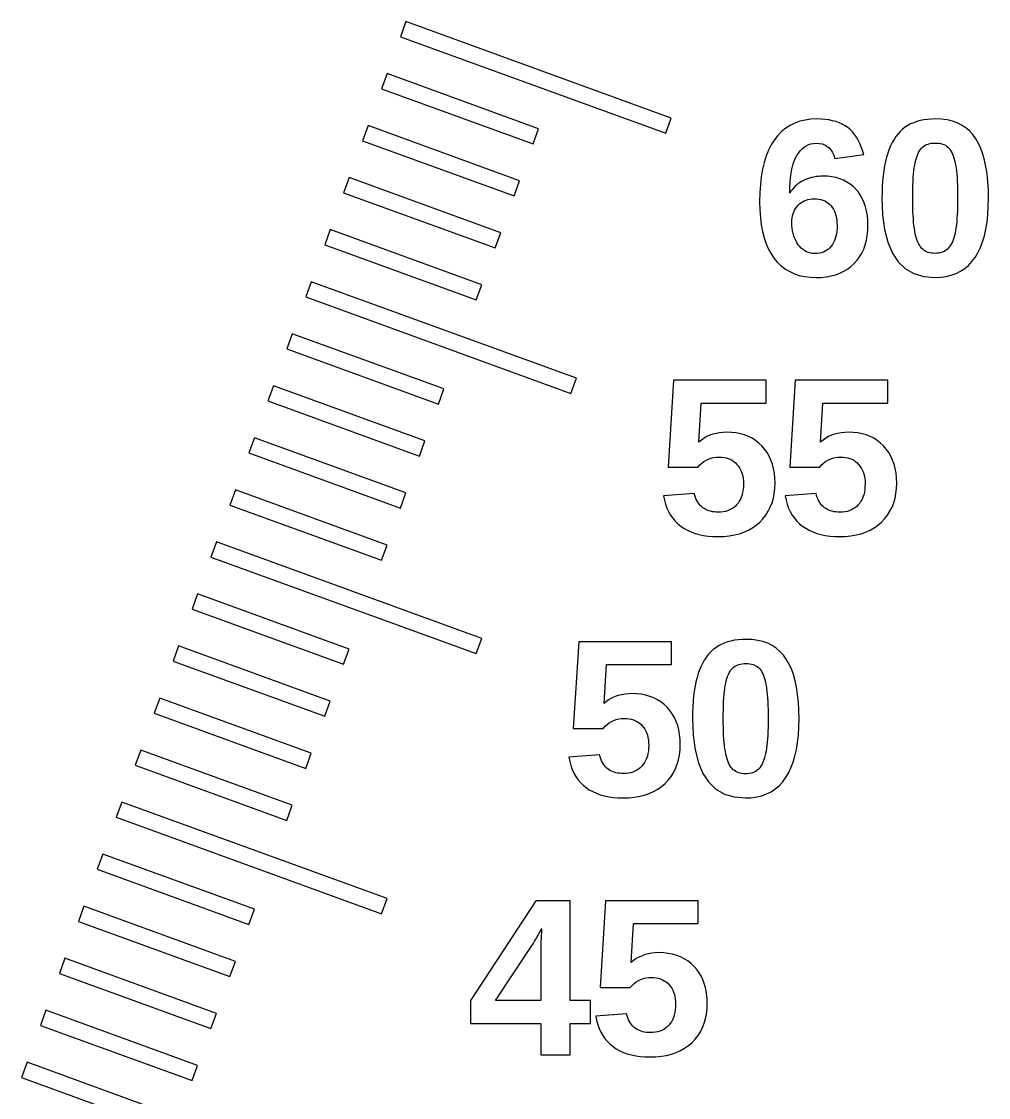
# Model space of a CAD drawing. Header units: metres. Extents: x 13 to 117, y 10 to 117.
# Drawn here: x 84.29 to 108.27, y 90.75 to 117.44 of the extents above; entities that cross this region are included whole.
import ezdxf

# ---------------------------------------------------------------- set-up
doc = ezdxf.new("R2010")
doc.units = ezdxf.units.M

msp = doc.modelspace()

# ---------------------------------------------------------------- linework, layer by layer
for p, q in [((93.823, 117.436), (93.6862, 117.06)), ((100.401, 115.042), (93.823, 117.436)), ((93.6862, 117.06), (100.264, 114.666)), ((93.3531, 116.145), (93.2163, 115.769)), ((97.1119, 114.777), (93.3531, 116.145)), ((93.2163, 115.769), (96.9751, 114.401)), ((100.264, 114.666), (100.401, 115.042)), ((92.8833, 114.854), (92.7465, 114.479)), ((96.6421, 113.486), (92.8833, 114.854)), ((96.9751, 114.401), (97.1119, 114.777)), ((103.241, 114.789), (103.139, 114.706)), ((103.35, 114.859), (103.241, 114.789)), ((103.466, 114.917), (103.35, 114.859)), ((103.591, 114.961), (103.466, 114.917)), ((103.723, 114.993), (103.591, 114.961)), ((103.864, 115.012), (103.723, 114.993)), ((104.012, 115.019), (103.864, 115.012)), ((104.117, 115.016), (104.012, 115.019)), ((104.217, 115.008), (104.117, 115.016)), ((104.312, 114.995), (104.217, 115.008)), ((104.403, 114.976), (104.312, 114.995)), ((104.488, 114.952), (104.403, 114.976)), ((104.568, 114.923), (104.488, 114.952)), ((104.643, 114.889), (104.568, 114.923)), ((104.713, 114.849), (104.643, 114.889)), ((104.778, 114.804), (104.713, 114.849)), ((104.838, 114.754), (104.778, 114.804)), ((106.202, 114.812), (106.139, 114.764)), ((106.268, 114.856), (106.202, 114.812)), ((106.338, 114.894), (106.268, 114.856)), ((106.414, 114.927), (106.338, 114.894)), ((106.494, 114.955), (106.414, 114.927)), ((106.578, 114.978), (106.494, 114.955)), ((106.667, 114.996), (106.578, 114.978)), ((106.76, 115.008), (106.667, 114.996)), ((106.858, 115.016), (106.76, 115.008)), ((106.961, 115.019), (106.858, 115.016)), ((107.107, 115.013), (106.961, 115.019)), ((107.244, 114.994), (107.107, 115.013)), ((107.373, 114.964), (107.244, 114.994)), ((107.492, 114.922), (107.373, 114.964)), ((107.602, 114.867), (107.492, 114.922)), ((107.704, 114.8), (107.602, 114.867)), ((107.796, 114.722), (107.704, 114.8)), ((102.96, 114.502), (102.883, 114.381)), ((103.046, 114.61), (102.96, 114.502)), ((103.139, 114.706), (103.046, 114.61)), ((104.895, 114.697), (104.838, 114.754)), ((104.947, 114.635), (104.895, 114.697)), ((104.995, 114.567), (104.947, 114.635)), ((105.039, 114.493), (104.995, 114.567)), ((105.926, 114.513), (105.882, 114.436)), ((105.974, 114.584), (105.926, 114.513)), ((106.026, 114.65), (105.974, 114.584)), ((106.081, 114.71), (106.026, 114.65)), ((106.139, 114.764), (106.081, 114.71)), ((107.879, 114.631), (107.796, 114.722)), ((107.954, 114.528), (107.879, 114.631)), ((108.02, 114.412), (107.954, 114.528)), ((92.7465, 114.479), (96.5053, 113.111)), ((102.815, 114.247), (102.756, 114.101)), ((102.883, 114.381), (102.815, 114.247)), ((103.598, 114.231), (103.645, 114.28)), ((103.645, 114.28), (103.695, 114.322)), ((103.695, 114.322), (103.749, 114.356)), ((103.749, 114.356), (103.806, 114.382)), ((103.806, 114.382), (103.866, 114.401)), ((103.866, 114.401), (103.929, 114.413)), ((103.929, 114.413), (103.995, 114.416)), ((103.995, 114.416), (104.072, 114.412)), ((104.072, 114.412), (104.142, 114.398)), ((104.142, 114.398), (104.206, 114.375)), ((104.206, 114.375), (104.263, 114.342)), ((104.263, 114.342), (104.314, 114.3)), ((104.314, 114.3), (104.359, 114.249)), ((104.359, 114.249), (104.398, 114.188)), ((105.079, 114.414), (105.039, 114.493)), ((105.115, 114.328), (105.079, 114.414)), ((105.147, 114.237), (105.115, 114.328)), ((105.175, 114.14), (105.147, 114.237)), ((105.804, 114.266), (105.77, 114.172)), ((105.841, 114.354), (105.804, 114.266)), ((105.882, 114.436), (105.841, 114.354)), ((106.558, 114.228), (106.582, 114.262)), ((106.582, 114.262), (106.607, 114.293)), ((106.607, 114.293), (106.635, 114.32)), ((106.635, 114.32), (106.665, 114.344)), ((106.665, 114.344), (106.698, 114.365)), ((106.698, 114.365), (106.734, 114.382)), ((106.734, 114.382), (106.773, 114.396)), ((106.773, 114.396), (106.814, 114.408)), ((106.814, 114.408), (106.859, 114.415)), ((106.859, 114.415), (106.906, 114.42)), ((106.906, 114.42), (106.956, 114.422)), ((106.956, 114.422), (107.003, 114.42)), ((107.003, 114.42), (107.047, 114.416)), ((107.047, 114.416), (107.089, 114.408)), ((107.089, 114.408), (107.128, 114.397)), ((107.128, 114.397), (107.165, 114.383)), ((107.165, 114.383), (107.199, 114.365)), ((107.199, 114.365), (107.231, 114.345)), ((107.231, 114.345), (107.26, 114.321)), ((107.26, 114.321), (107.286, 114.294)), ((107.286, 114.294), (107.311, 114.264)), ((107.311, 114.264), (107.334, 114.23)), ((108.078, 114.285), (108.02, 114.412)), ((108.129, 114.146), (108.078, 114.285)), ((102.756, 114.101), (102.706, 113.943)), ((103.445, 113.958), (103.477, 114.038)), ((103.477, 114.038), (103.514, 114.11)), ((103.514, 114.11), (103.554, 114.174)), ((103.554, 114.174), (103.598, 114.231)), ((104.398, 114.188), (104.43, 114.119)), ((104.43, 114.119), (104.456, 114.039)), ((104.456, 114.039), (105.175, 114.14)), ((105.713, 113.967), (105.69, 113.855)), ((105.74, 114.073), (105.713, 113.967)), ((105.77, 114.172), (105.74, 114.073)), ((106.451, 113.935), (106.465, 113.994)), ((106.465, 113.994), (106.48, 114.049)), ((106.48, 114.049), (106.497, 114.1)), ((106.497, 114.1), (106.516, 114.146)), ((106.516, 114.146), (106.536, 114.189)), ((106.536, 114.189), (106.558, 114.228)), ((107.334, 114.23), (107.356, 114.191)), ((107.356, 114.191), (107.375, 114.148)), ((107.375, 114.148), (107.394, 114.102)), ((107.394, 114.102), (107.411, 114.051)), ((107.411, 114.051), (107.426, 113.996)), ((107.426, 113.996), (107.44, 113.937)), ((108.171, 113.994), (108.129, 114.146)), ((108.206, 113.83), (108.171, 113.994)), ((102.666, 113.772), (102.634, 113.588)), ((102.706, 113.943), (102.666, 113.772)), ((103.373, 113.671), (103.393, 113.775)), ((103.393, 113.775), (103.417, 113.87)), ((103.417, 113.87), (103.445, 113.958)), ((105.671, 113.737), (105.655, 113.612)), ((105.69, 113.855), (105.671, 113.737)), ((106.411, 113.652), (106.419, 113.731)), ((106.419, 113.731), (106.428, 113.805)), ((106.428, 113.805), (106.439, 113.873)), ((106.439, 113.873), (106.451, 113.935)), ((107.44, 113.937), (107.452, 113.874)), ((107.452, 113.874), (107.463, 113.806)), ((107.463, 113.806), (107.472, 113.732)), ((107.472, 113.732), (107.481, 113.652)), ((108.233, 113.654), (108.206, 113.83)), ((92.4135, 113.564), (92.2766, 113.188)), ((96.1722, 112.195), (92.4135, 113.564)), ((96.5053, 113.111), (96.6421, 113.486)), ((102.634, 113.588), (102.611, 113.392)), ((103.341, 113.314), (103.347, 113.441)), ((103.347, 113.441), (103.358, 113.56)), ((103.358, 113.56), (103.373, 113.671)), ((103.586, 113.439), (103.544, 113.409)), ((103.631, 113.466), (103.586, 113.439)), ((103.678, 113.491), (103.631, 113.466)), ((103.727, 113.514), (103.678, 113.491)), ((103.777, 113.534), (103.727, 113.514)), ((103.829, 113.552), (103.777, 113.534)), ((103.882, 113.566), (103.829, 113.552)), ((103.937, 113.579), (103.882, 113.566)), ((103.993, 113.588), (103.937, 113.579)), ((104.05, 113.595), (103.993, 113.588)), ((104.109, 113.599), (104.05, 113.595)), ((104.169, 113.6), (104.109, 113.599)), ((104.28, 113.596), (104.169, 113.6)), ((104.386, 113.584), (104.28, 113.596)), ((104.487, 113.564), (104.386, 113.584)), ((104.582, 113.536), (104.487, 113.564)), ((104.672, 113.5), (104.582, 113.536)), ((104.757, 113.455), (104.672, 113.5)), ((104.837, 113.403), (104.757, 113.455)), ((105.642, 113.482), (105.634, 113.345)), ((105.655, 113.612), (105.642, 113.482)), ((106.394, 113.378), (106.399, 113.475)), ((106.399, 113.475), (106.404, 113.566)), ((106.404, 113.566), (106.411, 113.652)), ((107.481, 113.652), (107.488, 113.567)), ((107.488, 113.567), (107.493, 113.476)), ((107.493, 113.476), (107.498, 113.378)), ((108.253, 113.465), (108.233, 113.654)), ((108.265, 113.265), (108.253, 113.465)), ((92.2766, 113.188), (96.0354, 111.82)), ((102.597, 113.184), (102.593, 112.963)), ((102.611, 113.392), (102.597, 113.184)), ((103.339, 113.18), (103.341, 113.314)), ((103.367, 113.224), (103.339, 113.18)), ((103.398, 113.265), (103.367, 113.224)), ((103.431, 113.305), (103.398, 113.265)), ((103.466, 113.342), (103.431, 113.305)), ((103.504, 113.376), (103.466, 113.342)), ((103.544, 113.409), (103.504, 113.376)), ((104.911, 113.343), (104.837, 113.403)), ((104.98, 113.274), (104.911, 113.343)), ((105.043, 113.199), (104.98, 113.274)), ((105.098, 113.118), (105.043, 113.199)), ((105.628, 113.201), (105.626, 113.052)), ((105.634, 113.345), (105.628, 113.201)), ((106.389, 113.167), (106.391, 113.275)), ((106.389, 113.052), (106.389, 113.167)), ((106.391, 113.275), (106.394, 113.378)), ((107.498, 113.378), (107.501, 113.275)), ((107.501, 113.275), (107.503, 113.167)), ((107.503, 113.167), (107.504, 113.052)), ((108.268, 113.052), (108.265, 113.265)), ((102.593, 112.963), (102.597, 112.761)), ((103.545, 112.877), (103.58, 112.911)), ((103.58, 112.911), (103.617, 112.941)), ((103.617, 112.941), (103.657, 112.967)), ((103.657, 112.967), (103.7, 112.989)), ((103.7, 112.989), (103.745, 113.007)), ((103.745, 113.007), (103.792, 113.021)), ((103.792, 113.021), (103.842, 113.031)), ((103.842, 113.031), (103.894, 113.037)), ((103.894, 113.037), (103.949, 113.039)), ((103.949, 113.039), (104.006, 113.036)), ((104.006, 113.036), (104.061, 113.03)), ((104.061, 113.03), (104.112, 113.019)), ((104.112, 113.019), (104.161, 113.005)), ((104.161, 113.005), (104.207, 112.985)), ((104.207, 112.985), (104.25, 112.962)), ((104.25, 112.962), (104.29, 112.934)), ((104.29, 112.934), (104.328, 112.902)), ((104.328, 112.902), (104.363, 112.866)), ((105.146, 113.032), (105.098, 113.118)), ((105.186, 112.939), (105.146, 113.032)), ((105.219, 112.841), (105.186, 112.939)), ((105.626, 113.052), (105.643, 112.639)), ((106.389, 112.939), (106.389, 113.052)), ((106.391, 112.831), (106.389, 112.939)), ((107.503, 112.942), (107.501, 112.837)), ((107.504, 113.052), (107.503, 112.942)), ((108.264, 112.843), (108.268, 113.052)), ((102.597, 112.761), (102.611, 112.572)), ((103.41, 112.616), (103.423, 112.666)), ((103.423, 112.666), (103.44, 112.713)), ((103.44, 112.713), (103.461, 112.758)), ((103.461, 112.758), (103.485, 112.8)), ((103.485, 112.8), (103.513, 112.84)), ((103.513, 112.84), (103.545, 112.877)), ((104.363, 112.866), (104.394, 112.826)), ((104.394, 112.826), (104.422, 112.782)), ((104.422, 112.782), (104.446, 112.734)), ((104.446, 112.734), (104.467, 112.683)), ((104.467, 112.683), (104.484, 112.628)), ((105.245, 112.737), (105.219, 112.841)), ((105.264, 112.627), (105.245, 112.737)), ((105.643, 112.639), (105.691, 112.275)), ((106.395, 112.729), (106.391, 112.831)), ((106.399, 112.632), (106.395, 112.729)), ((106.405, 112.541), (106.399, 112.632)), ((107.493, 112.643), (107.487, 112.554)), ((107.498, 112.737), (107.493, 112.643)), ((107.501, 112.837), (107.498, 112.737)), ((108.232, 112.459), (108.252, 112.645)), ((108.252, 112.645), (108.264, 112.843)), ((102.611, 112.572), (102.633, 112.393)), ((102.633, 112.393), (102.664, 112.226)), ((103.393, 112.45), (103.395, 112.508)), ((103.395, 112.377), (103.393, 112.45)), ((103.395, 112.508), (103.401, 112.563)), ((103.401, 112.307), (103.395, 112.377)), ((103.401, 112.563), (103.41, 112.616)), ((104.484, 112.628), (104.497, 112.569)), ((104.497, 112.569), (104.506, 112.506)), ((104.506, 112.506), (104.511, 112.439)), ((104.511, 112.439), (104.513, 112.369)), ((104.513, 112.369), (104.512, 112.299)), ((105.275, 112.512), (105.264, 112.627)), ((105.274, 112.258), (105.278, 112.39)), ((105.278, 112.39), (105.275, 112.512)), ((106.412, 112.456), (106.405, 112.541)), ((106.421, 112.376), (106.412, 112.456)), ((106.43, 112.302), (106.421, 112.376)), ((107.471, 112.391), (107.462, 112.317)), ((107.48, 112.47), (107.471, 112.391)), ((107.487, 112.554), (107.48, 112.47)), ((108.203, 112.284), (108.232, 112.459)), ((91.9436, 112.273), (91.8068, 111.897)), ((95.7024, 110.905), (91.9436, 112.273)), ((96.0354, 111.82), (96.1722, 112.195)), ((102.664, 112.226), (102.705, 112.07)), ((103.411, 112.24), (103.401, 112.307)), ((103.424, 112.176), (103.411, 112.24)), ((103.442, 112.115), (103.424, 112.176)), ((103.464, 112.056), (103.442, 112.115)), ((104.485, 112.109), (104.469, 112.053)), ((104.497, 112.169), (104.485, 112.109)), ((104.506, 112.232), (104.497, 112.169)), ((104.512, 112.299), (104.506, 112.232)), ((105.24, 112.013), (105.261, 112.132)), ((105.261, 112.132), (105.274, 112.258)), ((105.691, 112.275), (105.772, 111.96)), ((106.442, 112.234), (106.43, 112.302)), ((106.454, 112.171), (106.442, 112.234)), ((106.468, 112.112), (106.454, 112.171)), ((106.484, 112.057), (106.468, 112.112)), ((107.424, 112.126), (107.408, 112.07)), ((107.438, 112.185), (107.424, 112.126)), ((107.451, 112.249), (107.438, 112.185)), ((107.462, 112.317), (107.451, 112.249)), ((108.121, 111.969), (108.166, 112.121)), ((108.166, 112.121), (108.203, 112.284)), ((91.8068, 111.897), (95.5656, 110.529)), ((102.705, 112.07), (102.754, 111.925)), ((102.754, 111.925), (102.812, 111.792)), ((103.489, 112.001), (103.464, 112.056)), ((103.518, 111.948), (103.489, 112.001)), ((103.552, 111.898), (103.518, 111.948)), ((103.588, 111.852), (103.552, 111.898)), ((103.627, 111.812), (103.588, 111.852)), ((104.37, 111.863), (104.336, 111.824)), ((104.4, 111.905), (104.37, 111.863)), ((104.426, 111.951), (104.4, 111.905)), ((104.449, 112), (104.426, 111.951)), ((104.469, 112.053), (104.449, 112)), ((105.173, 111.793), (105.211, 111.9)), ((105.211, 111.9), (105.24, 112.013)), ((105.772, 111.96), (105.886, 111.692)), ((106.501, 112.006), (106.484, 112.057)), ((106.52, 111.959), (106.501, 112.006)), ((106.54, 111.916), (106.52, 111.959)), ((106.562, 111.877), (106.54, 111.916)), ((106.585, 111.843), (106.562, 111.877)), ((106.61, 111.812), (106.585, 111.843)), ((107.305, 111.851), (107.28, 111.819)), ((107.329, 111.887), (107.305, 111.851)), ((107.351, 111.927), (107.329, 111.887)), ((107.372, 111.97), (107.351, 111.927)), ((107.391, 112.018), (107.372, 111.97)), ((107.408, 112.07), (107.391, 112.018)), ((108.006, 111.701), (108.067, 111.83)), ((108.067, 111.83), (108.121, 111.969)), ((102.812, 111.792), (102.879, 111.67)), ((102.879, 111.67), (102.955, 111.559)), ((103.669, 111.777), (103.627, 111.812)), ((103.712, 111.747), (103.669, 111.777)), ((103.759, 111.723), (103.712, 111.747)), ((103.807, 111.704), (103.759, 111.723)), ((103.859, 111.69), (103.807, 111.704)), ((103.912, 111.682), (103.859, 111.69)), ((103.968, 111.68), (103.912, 111.682)), ((104.024, 111.682), (103.968, 111.68)), ((104.077, 111.689), (104.024, 111.682)), ((104.127, 111.7), (104.077, 111.689)), ((104.175, 111.716), (104.127, 111.7)), ((104.219, 111.736), (104.175, 111.716)), ((104.261, 111.761), (104.219, 111.736)), ((104.3, 111.79), (104.261, 111.761)), ((104.336, 111.824), (104.3, 111.79)), ((105.008, 111.513), (105.072, 111.6)), ((105.072, 111.6), (105.126, 111.693)), ((105.126, 111.693), (105.173, 111.793)), ((105.886, 111.692), (106.032, 111.474)), ((106.637, 111.786), (106.61, 111.812)), ((106.666, 111.762), (106.637, 111.786)), ((106.698, 111.742), (106.666, 111.762)), ((106.733, 111.724), (106.698, 111.742)), ((106.77, 111.71), (106.733, 111.724)), ((106.81, 111.699), (106.77, 111.71)), ((106.852, 111.691), (106.81, 111.699)), ((106.897, 111.687), (106.852, 111.691)), ((106.945, 111.685), (106.897, 111.687)), ((106.992, 111.687), (106.945, 111.685)), ((107.036, 111.692), (106.992, 111.687)), ((107.078, 111.7), (107.036, 111.692)), ((107.118, 111.712), (107.078, 111.7)), ((107.155, 111.726), (107.118, 111.712)), ((107.19, 111.745), (107.155, 111.726)), ((107.222, 111.766), (107.19, 111.745)), ((107.252, 111.791), (107.222, 111.766)), ((107.28, 111.819), (107.252, 111.791)), ((107.858, 111.48), (107.936, 111.585)), ((107.936, 111.585), (108.006, 111.701)), ((102.955, 111.559), (103.039, 111.46)), ((103.039, 111.46), (103.131, 111.372)), ((103.131, 111.372), (103.231, 111.296)), ((103.231, 111.296), (103.339, 111.232)), ((104.68, 111.24), (104.772, 111.296)), ((104.772, 111.296), (104.857, 111.36)), ((104.857, 111.36), (104.937, 111.433)), ((104.937, 111.433), (105.008, 111.513)), ((106.032, 111.474), (106.21, 111.304)), ((106.21, 111.304), (106.421, 111.183)), ((107.575, 111.24), (107.678, 111.307)), ((107.678, 111.307), (107.772, 111.387)), ((107.772, 111.387), (107.858, 111.48)), ((103.339, 111.232), (103.454, 111.179)), ((103.454, 111.179), (103.577, 111.138)), ((103.577, 111.138), (103.708, 111.109)), ((103.708, 111.109), (103.846, 111.091)), ((103.846, 111.091), (103.993, 111.086)), ((103.993, 111.086), (104.123, 111.09)), ((104.123, 111.09), (104.247, 111.103)), ((104.247, 111.103), (104.365, 111.124)), ((104.365, 111.124), (104.476, 111.154)), ((104.476, 111.154), (104.581, 111.193)), ((104.581, 111.193), (104.68, 111.24)), ((106.421, 111.183), (106.664, 111.11)), ((106.664, 111.11), (106.939, 111.086)), ((106.939, 111.086), (107.083, 111.092)), ((107.083, 111.092), (107.218, 111.11)), ((107.218, 111.11), (107.345, 111.141)), ((107.345, 111.141), (107.464, 111.184)), ((107.464, 111.184), (107.575, 111.24)), ((91.4738, 110.982), (91.3369, 110.606)), ((98.0516, 108.588), (91.4738, 110.982)), ((95.5656, 110.529), (95.7024, 110.905)), ((91.3369, 110.606), (97.9148, 108.212)), ((91.0039, 109.691), (90.8671, 109.315)), ((94.7627, 108.323), (91.0039, 109.691)), ((90.8671, 109.315), (94.6259, 107.947)), ((90.5341, 108.4), (90.3973, 108.024)), ((94.2928, 107.032), (90.5341, 108.4)), ((97.9148, 108.212), (98.0516, 108.588)), ((100.455, 108.536), (100.322, 106.385)), ((102.753, 108.536), (100.455, 108.536)), ((102.753, 107.969), (102.753, 108.536)), ((103.473, 108.536), (103.34, 106.385)), ((105.77, 108.536), (103.473, 108.536)), ((105.77, 107.969), (105.77, 108.536)), ((94.6259, 107.947), (94.7627, 108.323)), ((90.3973, 108.024), (94.156, 106.656)), ((101.085, 107.003), (101.147, 107.969)), ((101.147, 107.969), (102.753, 107.969)), ((104.102, 107.003), (104.164, 107.969)), ((104.164, 107.969), (105.77, 107.969)), ((90.0642, 107.109), (89.9274, 106.733)), ((93.823, 105.741), (90.0642, 107.109)), ((94.156, 106.656), (94.2928, 107.032)), ((101.148, 107.055), (101.085, 107.003)), ((101.214, 107.1), (101.148, 107.055)), ((101.284, 107.139), (101.214, 107.1)), ((101.358, 107.172), (101.284, 107.139)), ((101.435, 107.199), (101.358, 107.172)), ((101.515, 107.22), (101.435, 107.199)), ((101.599, 107.235), (101.515, 107.22)), ((101.686, 107.245), (101.599, 107.235)), ((101.776, 107.248), (101.686, 107.245)), ((101.895, 107.243), (101.776, 107.248)), ((102.008, 107.231), (101.895, 107.243)), ((102.115, 107.21), (102.008, 107.231)), ((102.218, 107.181), (102.115, 107.21)), ((102.315, 107.143), (102.218, 107.181)), ((102.406, 107.097), (102.315, 107.143)), ((102.492, 107.042), (102.406, 107.097)), ((102.573, 106.98), (102.492, 107.042)), ((104.165, 107.055), (104.102, 107.003)), ((104.232, 107.1), (104.165, 107.055)), ((104.302, 107.139), (104.232, 107.1)), ((104.375, 107.172), (104.302, 107.139)), ((104.452, 107.199), (104.375, 107.172)), ((104.532, 107.22), (104.452, 107.199)), ((104.616, 107.235), (104.532, 107.22)), ((104.703, 107.244), (104.616, 107.235)), ((104.794, 107.248), (104.703, 107.244)), ((104.912, 107.243), (104.794, 107.248)), ((105.025, 107.231), (104.912, 107.243)), ((105.133, 107.21), (105.025, 107.231)), ((105.235, 107.181), (105.133, 107.21)), ((105.332, 107.143), (105.235, 107.181)), ((105.423, 107.097), (105.332, 107.143)), ((105.51, 107.042), (105.423, 107.097)), ((105.59, 106.98), (105.51, 107.042)), ((102.648, 106.908), (102.573, 106.98)), ((102.717, 106.83), (102.648, 106.908)), ((102.777, 106.746), (102.717, 106.83)), ((105.666, 106.908), (105.59, 106.98)), ((105.734, 106.83), (105.666, 106.908)), ((105.795, 106.746), (105.734, 106.83)), ((89.9274, 106.733), (93.6862, 105.365)), ((101.161, 106.482), (101.212, 106.522)), ((101.212, 106.522), (101.267, 106.556)), ((101.267, 106.556), (101.325, 106.583)), ((101.325, 106.583), (101.385, 106.604)), ((101.385, 106.604), (101.448, 106.62)), ((101.448, 106.62), (101.515, 106.629)), ((101.515, 106.629), (101.584, 106.632)), ((101.584, 106.632), (101.646, 106.63)), ((101.646, 106.63), (101.705, 106.623)), ((101.705, 106.623), (101.761, 106.612)), ((101.761, 106.612), (101.814, 106.596)), ((101.814, 106.596), (101.864, 106.576)), ((101.864, 106.576), (101.91, 106.552)), ((101.91, 106.552), (101.954, 106.523)), ((101.954, 106.523), (101.994, 106.489)), ((102.83, 106.655), (102.777, 106.746)), ((102.874, 106.559), (102.83, 106.655)), ((102.911, 106.456), (102.874, 106.559)), ((104.178, 106.482), (104.23, 106.522)), ((104.23, 106.522), (104.284, 106.556)), ((104.284, 106.556), (104.342, 106.583)), ((104.342, 106.583), (104.402, 106.604)), ((104.402, 106.604), (104.466, 106.62)), ((104.466, 106.62), (104.532, 106.629)), ((104.532, 106.629), (104.601, 106.632)), ((104.601, 106.632), (104.663, 106.63)), ((104.663, 106.63), (104.722, 106.623)), ((104.722, 106.623), (104.778, 106.612)), ((104.778, 106.612), (104.831, 106.596)), ((104.831, 106.596), (104.881, 106.576)), ((104.881, 106.576), (104.928, 106.552)), ((104.928, 106.552), (104.971, 106.523)), ((104.971, 106.523), (105.011, 106.489)), ((105.847, 106.655), (105.795, 106.746)), ((105.892, 106.559), (105.847, 106.655)), ((105.928, 106.456), (105.892, 106.559)), ((100.322, 106.385), (101.066, 106.385)), ((101.066, 106.385), (101.112, 106.437)), ((101.112, 106.437), (101.161, 106.482)), ((101.994, 106.489), (102.031, 106.451)), ((102.031, 106.451), (102.065, 106.41)), ((102.065, 106.41), (102.094, 106.365)), ((102.094, 106.365), (102.12, 106.318)), ((102.12, 106.318), (102.142, 106.267)), ((102.142, 106.267), (102.16, 106.214)), ((102.939, 106.348), (102.911, 106.456)), ((102.959, 106.233), (102.939, 106.348)), ((102.971, 106.113), (102.959, 106.233)), ((103.34, 106.385), (104.083, 106.385)), ((104.083, 106.385), (104.129, 106.437)), ((104.129, 106.437), (104.178, 106.482)), ((105.011, 106.489), (105.048, 106.451)), ((105.048, 106.451), (105.082, 106.41)), ((105.082, 106.41), (105.112, 106.365)), ((105.112, 106.365), (105.137, 106.318)), ((105.137, 106.318), (105.159, 106.267)), ((105.159, 106.267), (105.177, 106.214)), ((105.956, 106.348), (105.928, 106.456)), ((105.976, 106.233), (105.956, 106.348)), ((105.988, 106.113), (105.976, 106.233)), ((102.16, 106.214), (102.173, 106.157)), ((102.173, 106.157), (102.183, 106.098)), ((102.183, 106.098), (102.189, 106.035)), ((102.189, 106.035), (102.191, 105.97)), ((102.191, 105.97), (102.189, 105.896)), ((102.97, 105.854), (102.975, 105.986)), ((102.975, 105.986), (102.971, 106.113)), ((105.177, 106.214), (105.191, 106.157)), ((105.191, 106.157), (105.201, 106.098)), ((105.201, 106.098), (105.207, 106.035)), ((105.209, 105.97), (105.206, 105.896)), ((105.207, 106.035), (105.209, 105.97)), ((105.992, 105.986), (105.988, 106.113)), ((105.988, 105.854), (105.992, 105.986)), ((89.5944, 105.818), (89.4576, 105.442)), ((93.3531, 104.45), (89.5944, 105.818)), ((93.6862, 105.365), (93.823, 105.741)), ((100.973, 105.731), (100.211, 105.669)), ((100.988, 105.679), (100.973, 105.731)), ((102.158, 105.698), (102.139, 105.64)), ((102.172, 105.76), (102.158, 105.698)), ((102.183, 105.826), (102.172, 105.76)), ((102.189, 105.896), (102.183, 105.826)), ((102.933, 105.609), (102.956, 105.728)), ((102.956, 105.728), (102.97, 105.854)), ((103.991, 105.731), (103.228, 105.669)), ((104.005, 105.679), (103.991, 105.731)), ((105.175, 105.698), (105.156, 105.64)), ((105.19, 105.76), (105.175, 105.698)), ((105.2, 105.826), (105.19, 105.76)), ((105.206, 105.896), (105.2, 105.826)), ((105.95, 105.609), (105.974, 105.728)), ((105.974, 105.728), (105.988, 105.854)), ((89.4576, 105.442), (93.2163, 104.074)), ((100.211, 105.669), (100.232, 105.563)), ((100.232, 105.563), (100.26, 105.462)), ((100.26, 105.462), (100.295, 105.367)), ((101.004, 105.629), (100.988, 105.679)), ((101.023, 105.583), (101.004, 105.629)), ((101.045, 105.541), (101.023, 105.583)), ((101.068, 105.501), (101.045, 105.541)), ((101.094, 105.465), (101.068, 105.501)), ((101.122, 105.432), (101.094, 105.465)), ((101.152, 105.402), (101.122, 105.432)), ((102.022, 105.446), (101.983, 105.408)), ((102.057, 105.489), (102.022, 105.446)), ((102.089, 105.535), (102.057, 105.489)), ((102.116, 105.585), (102.089, 105.535)), ((102.139, 105.64), (102.116, 105.585)), ((102.858, 105.388), (102.9, 105.495)), ((102.9, 105.495), (102.933, 105.609)), ((103.228, 105.669), (103.25, 105.563)), ((103.25, 105.563), (103.278, 105.462)), ((103.278, 105.462), (103.312, 105.367)), ((104.022, 105.629), (104.005, 105.679)), ((104.041, 105.583), (104.022, 105.629)), ((104.062, 105.541), (104.041, 105.583)), ((104.085, 105.501), (104.062, 105.541)), ((104.111, 105.465), (104.085, 105.501)), ((104.139, 105.432), (104.111, 105.465)), ((104.17, 105.402), (104.139, 105.432)), ((105.039, 105.446), (105, 105.408)), ((105.075, 105.489), (105.039, 105.446)), ((105.106, 105.535), (105.075, 105.489)), ((105.133, 105.585), (105.106, 105.535)), ((105.156, 105.64), (105.133, 105.585)), ((105.876, 105.388), (105.918, 105.495)), ((105.918, 105.495), (105.95, 105.609)), ((100.295, 105.367), (100.336, 105.278)), ((100.336, 105.278), (100.383, 105.195)), ((100.383, 105.195), (100.437, 105.117)), ((101.185, 105.376), (101.152, 105.402)), ((101.22, 105.353), (101.185, 105.376)), ((101.256, 105.332), (101.22, 105.353)), ((101.295, 105.314), (101.256, 105.332)), ((101.335, 105.299), (101.295, 105.314)), ((101.378, 105.287), (101.335, 105.299)), ((101.422, 105.277), (101.378, 105.287)), ((101.469, 105.27), (101.422, 105.277)), ((101.517, 105.266), (101.469, 105.27)), ((101.567, 105.265), (101.517, 105.266)), ((101.629, 105.267), (101.567, 105.265)), ((101.688, 105.274), (101.629, 105.267)), ((101.744, 105.285), (101.688, 105.274)), ((101.798, 105.301), (101.744, 105.285)), ((101.848, 105.321), (101.798, 105.301)), ((101.896, 105.345), (101.848, 105.321)), ((101.941, 105.375), (101.896, 105.345)), ((101.983, 105.408), (101.941, 105.375)), ((102.676, 105.102), (102.746, 105.191)), ((102.746, 105.191), (102.807, 105.286)), ((102.807, 105.286), (102.858, 105.388)), ((103.312, 105.367), (103.353, 105.278)), ((103.353, 105.278), (103.4, 105.195)), ((103.4, 105.195), (103.454, 105.117)), ((104.202, 105.376), (104.17, 105.402)), ((104.237, 105.353), (104.202, 105.376)), ((104.274, 105.332), (104.237, 105.353)), ((104.312, 105.314), (104.274, 105.332)), ((104.353, 105.299), (104.312, 105.314)), ((104.395, 105.287), (104.353, 105.299)), ((104.44, 105.277), (104.395, 105.287)), ((104.486, 105.27), (104.44, 105.277)), ((104.534, 105.266), (104.486, 105.27)), ((104.585, 105.265), (104.534, 105.266)), ((104.647, 105.267), (104.585, 105.265)), ((104.706, 105.274), (104.647, 105.267)), ((104.762, 105.285), (104.706, 105.274)), ((104.815, 105.301), (104.762, 105.285)), ((104.866, 105.321), (104.815, 105.301)), ((104.913, 105.345), (104.866, 105.321)), ((104.958, 105.375), (104.913, 105.345)), ((105, 105.408), (104.958, 105.375)), ((105.693, 105.102), (105.764, 105.191)), ((105.764, 105.191), (105.824, 105.286)), ((105.824, 105.286), (105.876, 105.388)), ((100.437, 105.117), (100.498, 105.045)), ((100.498, 105.045), (100.565, 104.979)), ((100.565, 104.979), (100.638, 104.919)), ((100.638, 104.919), (100.718, 104.864)), ((102.415, 104.877), (102.509, 104.944)), ((102.509, 104.944), (102.597, 105.019)), ((102.597, 105.019), (102.676, 105.102)), ((103.454, 105.117), (103.515, 105.045)), ((103.515, 105.045), (103.582, 104.979)), ((103.582, 104.979), (103.656, 104.919)), ((103.656, 104.919), (103.735, 104.865)), ((105.432, 104.877), (105.527, 104.944)), ((105.527, 104.944), (105.614, 105.019)), ((105.614, 105.019), (105.693, 105.102)), ((100.718, 104.864), (100.803, 104.817)), ((100.803, 104.817), (100.894, 104.775)), ((100.894, 104.775), (100.991, 104.74)), ((100.991, 104.74), (101.093, 104.711)), ((101.093, 104.711), (101.201, 104.689)), ((101.201, 104.689), (101.315, 104.673)), ((101.315, 104.673), (101.434, 104.663)), ((101.434, 104.663), (101.559, 104.66)), ((101.559, 104.66), (101.702, 104.664)), ((101.702, 104.664), (101.838, 104.678)), ((101.838, 104.678), (101.967, 104.7)), ((101.967, 104.7), (102.09, 104.731)), ((102.09, 104.731), (102.205, 104.771)), ((102.205, 104.771), (102.313, 104.82)), ((102.313, 104.82), (102.415, 104.877)), ((103.735, 104.865), (103.821, 104.817)), ((103.821, 104.817), (103.912, 104.775)), ((103.912, 104.775), (104.008, 104.74)), ((104.008, 104.74), (104.111, 104.711)), ((104.111, 104.711), (104.219, 104.689)), ((104.219, 104.689), (104.332, 104.673)), ((104.332, 104.673), (104.452, 104.663)), ((104.452, 104.663), (104.577, 104.66)), ((104.577, 104.66), (104.72, 104.664)), ((104.72, 104.664), (104.856, 104.678)), ((104.856, 104.678), (104.985, 104.7)), ((104.985, 104.7), (105.107, 104.731)), ((105.107, 104.731), (105.222, 104.771)), ((105.222, 104.771), (105.331, 104.82)), ((105.331, 104.82), (105.432, 104.877)), ((89.1245, 104.527), (88.9877, 104.151)), ((95.7024, 102.133), (89.1245, 104.527)), ((93.2163, 104.074), (93.3531, 104.45)), ((88.9877, 104.151), (95.5656, 101.757)), ((88.6547, 103.236), (88.5179, 102.861)), ((92.4135, 101.868), (88.6547, 103.236)), ((88.5179, 102.861), (92.2766, 101.492)), ((95.5656, 101.757), (95.7024, 102.133)), ((98.106, 102.053), (97.9731, 99.9018)), ((100.404, 102.053), (98.106, 102.053)), ((100.404, 101.486), (100.404, 102.053)), ((101.64, 101.985), (101.569, 101.947)), ((101.715, 102.018), (101.64, 101.985)), ((101.795, 102.046), (101.715, 102.018)), ((101.879, 102.069), (101.795, 102.046)), ((101.968, 102.087), (101.879, 102.069)), ((102.062, 102.1), (101.968, 102.087)), ((102.16, 102.107), (102.062, 102.1)), ((102.263, 102.11), (102.16, 102.107)), ((102.409, 102.104), (102.263, 102.11)), ((102.546, 102.085), (102.409, 102.104)), ((102.674, 102.055), (102.546, 102.085)), ((102.794, 102.013), (102.674, 102.055)), ((102.904, 101.958), (102.794, 102.013)), ((103.005, 101.891), (102.904, 101.958)), ((88.1848, 101.946), (88.048, 101.57)), ((91.9436, 100.577), (88.1848, 101.946)), ((92.2766, 101.492), (92.4135, 101.868)), ((101.327, 101.741), (101.276, 101.675)), ((101.382, 101.801), (101.327, 101.741)), ((101.441, 101.855), (101.382, 101.801)), ((101.503, 101.904), (101.441, 101.855)), ((101.569, 101.947), (101.503, 101.904)), ((103.098, 101.813), (103.005, 101.891)), ((103.181, 101.722), (103.098, 101.813)), ((103.255, 101.619), (103.181, 101.722)), ((88.048, 101.57), (91.8068, 100.202)), ((98.7353, 100.52), (98.7977, 101.486)), ((98.7977, 101.486), (100.404, 101.486)), ((101.143, 101.445), (101.105, 101.357)), ((101.184, 101.527), (101.143, 101.445)), ((101.228, 101.604), (101.184, 101.527)), ((101.276, 101.675), (101.228, 101.604)), ((101.936, 101.411), (101.967, 101.435)), ((101.967, 101.435), (102, 101.456)), ((102, 101.456), (102.036, 101.473)), ((102.036, 101.473), (102.074, 101.487)), ((102.074, 101.487), (102.116, 101.499)), ((102.116, 101.499), (102.16, 101.507)), ((102.16, 101.507), (102.207, 101.511)), ((102.207, 101.511), (102.257, 101.513)), ((102.257, 101.513), (102.304, 101.511)), ((102.304, 101.511), (102.348, 101.507)), ((102.348, 101.507), (102.39, 101.499)), ((102.39, 101.499), (102.43, 101.488)), ((102.43, 101.488), (102.466, 101.474)), ((102.466, 101.474), (102.501, 101.456)), ((102.501, 101.456), (102.532, 101.436)), ((102.532, 101.436), (102.561, 101.412)), ((103.321, 101.504), (103.255, 101.619)), ((103.38, 101.376), (103.321, 101.504)), ((101.042, 101.164), (101.015, 101.058)), ((101.072, 101.263), (101.042, 101.164)), ((101.105, 101.357), (101.072, 101.263)), ((101.781, 101.14), (101.798, 101.191)), ((101.798, 101.191), (101.817, 101.237)), ((101.817, 101.237), (101.837, 101.28)), ((101.837, 101.28), (101.859, 101.319)), ((101.859, 101.319), (101.883, 101.353)), ((101.883, 101.353), (101.909, 101.384)), ((101.909, 101.384), (101.936, 101.411)), ((102.561, 101.412), (102.588, 101.385)), ((102.588, 101.385), (102.613, 101.355)), ((102.613, 101.355), (102.636, 101.321)), ((102.636, 101.321), (102.657, 101.282)), ((102.657, 101.282), (102.677, 101.239)), ((102.677, 101.239), (102.695, 101.193)), ((102.695, 101.193), (102.712, 101.142)), ((103.43, 101.237), (103.38, 101.376)), ((103.473, 101.085), (103.43, 101.237)), ((100.992, 100.946), (100.972, 100.828)), ((101.015, 101.058), (100.992, 100.946)), ((101.721, 100.822), (101.73, 100.896)), ((101.73, 100.896), (101.74, 100.964)), ((101.74, 100.964), (101.752, 101.026)), ((101.752, 101.026), (101.766, 101.085)), ((101.766, 101.085), (101.781, 101.14)), ((102.712, 101.142), (102.728, 101.087)), ((102.728, 101.087), (102.741, 101.028)), ((102.741, 101.028), (102.754, 100.965)), ((102.754, 100.965), (102.764, 100.897)), ((102.764, 100.897), (102.774, 100.823)), ((103.508, 100.921), (103.473, 101.085)), ((103.535, 100.745), (103.508, 100.921)), ((87.715, 100.655), (87.5782, 100.279)), ((91.4738, 99.2866), (87.715, 100.655)), ((98.9352, 100.656), (98.8651, 100.617)), ((99.0086, 100.689), (98.9352, 100.656)), ((99.0854, 100.716), (99.0086, 100.689)), ((99.1657, 100.737), (99.0854, 100.716)), ((99.2494, 100.752), (99.1657, 100.737)), ((99.3365, 100.761), (99.2494, 100.752)), ((99.427, 100.764), (99.3365, 100.761)), ((99.5455, 100.76), (99.427, 100.764)), ((99.6585, 100.748), (99.5455, 100.76)), ((99.7662, 100.727), (99.6585, 100.748)), ((99.8685, 100.697), (99.7662, 100.727)), ((99.9654, 100.66), (99.8685, 100.697)), ((100.057, 100.614), (99.9654, 100.66)), ((100.956, 100.703), (100.944, 100.573)), ((100.972, 100.828), (100.956, 100.703)), ((101.7, 100.566), (101.706, 100.658)), ((101.706, 100.658), (101.713, 100.743)), ((101.713, 100.743), (101.721, 100.822)), ((102.774, 100.823), (102.782, 100.743)), ((102.782, 100.743), (102.789, 100.658)), ((102.789, 100.658), (102.795, 100.567)), ((103.554, 100.556), (103.535, 100.745)), ((91.8068, 100.202), (91.9436, 100.577)), ((98.7985, 100.571), (98.7353, 100.52)), ((98.8651, 100.617), (98.7985, 100.571)), ((100.143, 100.559), (100.057, 100.614)), ((100.224, 100.496), (100.143, 100.559)), ((100.299, 100.425), (100.224, 100.496)), ((100.368, 100.347), (100.299, 100.425)), ((100.935, 100.436), (100.93, 100.293)), ((100.944, 100.573), (100.935, 100.436)), ((101.691, 100.258), (101.693, 100.367)), ((101.693, 100.367), (101.696, 100.469)), ((101.696, 100.469), (101.7, 100.566)), ((102.795, 100.567), (102.799, 100.47)), ((102.799, 100.47), (102.803, 100.367)), ((102.803, 100.367), (102.804, 100.258)), ((103.566, 100.356), (103.554, 100.556)), ((103.57, 100.143), (103.566, 100.356)), ((87.5782, 100.279), (91.3369, 98.9107)), ((98.9178, 100.072), (98.9754, 100.1)), ((98.9754, 100.1), (99.0358, 100.121)), ((99.0358, 100.121), (99.0991, 100.136)), ((99.0991, 100.136), (99.1653, 100.146)), ((99.1653, 100.146), (99.2344, 100.149)), ((99.2344, 100.149), (99.2967, 100.146)), ((99.2967, 100.146), (99.3559, 100.14)), ((99.3559, 100.14), (99.4119, 100.129)), ((99.4119, 100.129), (99.4648, 100.113)), ((99.4648, 100.113), (99.5145, 100.093)), ((99.5145, 100.093), (99.5611, 100.068)), ((100.428, 100.262), (100.368, 100.347)), ((100.481, 100.172), (100.428, 100.262)), ((100.525, 100.076), (100.481, 100.172)), ((100.93, 100.293), (100.928, 100.143)), ((100.928, 100.143), (100.944, 99.7305)), ((101.69, 100.143), (101.691, 100.258)), ((101.691, 100.03), (101.69, 100.143)), ((102.804, 100.258), (102.805, 100.143)), ((102.805, 100.143), (102.804, 100.033)), ((103.566, 99.9338), (103.57, 100.143)), ((97.9731, 99.9018), (98.7163, 99.9018)), ((98.7163, 99.9018), (98.7624, 99.9536)), ((98.7624, 99.9536), (98.8113, 99.9993)), ((98.8113, 99.9993), (98.8631, 100.039)), ((98.8631, 100.039), (98.9178, 100.072)), ((99.5611, 100.068), (99.6046, 100.039)), ((99.6046, 100.039), (99.6448, 100.006)), ((99.6448, 100.006), (99.682, 99.9682)), ((99.682, 99.9682), (99.7156, 99.9266)), ((99.7156, 99.9266), (99.7452, 99.8821)), ((99.7452, 99.8821), (99.7709, 99.8345)), ((99.7709, 99.8345), (99.7926, 99.784)), ((100.561, 99.9732), (100.525, 100.076)), ((100.59, 99.8647), (100.561, 99.9732)), ((100.61, 99.7502), (100.59, 99.8647)), ((101.693, 99.9218), (101.691, 100.03)), ((101.696, 99.8196), (101.693, 99.9218)), ((101.701, 99.7231), (101.696, 99.8196)), ((102.799, 99.8285), (102.795, 99.7341)), ((102.802, 99.9282), (102.799, 99.8285)), ((102.804, 100.033), (102.802, 99.9282)), ((103.554, 99.7359), (103.566, 99.9338)), ((99.7926, 99.784), (99.8104, 99.7305)), ((99.8104, 99.7305), (99.8242, 99.674)), ((99.8242, 99.674), (99.8341, 99.6146)), ((99.8341, 99.6146), (99.84, 99.5521)), ((100.622, 99.6296), (100.61, 99.7502)), ((100.626, 99.503), (100.622, 99.6296)), ((100.944, 99.7305), (100.993, 99.3663)), ((101.707, 99.6322), (101.701, 99.7231)), ((101.714, 99.547), (101.707, 99.6322)), ((102.782, 99.5609), (102.773, 99.4821)), ((102.789, 99.6449), (102.782, 99.5609)), ((102.795, 99.7341), (102.789, 99.6449)), ((103.533, 99.5497), (103.554, 99.7359)), ((87.2451, 99.3638), (87.1083, 98.9879)), ((91.0039, 97.9957), (87.2451, 99.3638)), ((91.3369, 98.9107), (91.4738, 99.2866)), ((99.8336, 99.3428), (99.8232, 99.2767)), ((99.8399, 99.4128), (99.8336, 99.3428)), ((99.842, 99.4867), (99.8399, 99.4128)), ((99.84, 99.5521), (99.842, 99.4867)), ((100.607, 99.2452), (100.621, 99.371)), ((100.621, 99.371), (100.626, 99.503)), ((100.993, 99.3663), (101.074, 99.0507)), ((101.722, 99.4675), (101.714, 99.547)), ((101.732, 99.3936), (101.722, 99.4675)), ((101.743, 99.3253), (101.732, 99.3936)), ((101.756, 99.262), (101.743, 99.3253)), ((102.752, 99.3403), (102.74, 99.2766)), ((102.763, 99.4086), (102.752, 99.3403)), ((102.773, 99.4821), (102.763, 99.4086)), ((103.467, 99.212), (103.504, 99.3751)), ((103.504, 99.3751), (103.533, 99.5497)), ((98.6241, 99.248), (97.8619, 99.1857)), ((97.8619, 99.1857), (97.8833, 99.0794)), ((97.8833, 99.0794), (97.9111, 98.9789)), ((98.6385, 99.1954), (98.6241, 99.248)), ((98.6552, 99.1461), (98.6385, 99.1954)), ((98.6741, 99.1001), (98.6552, 99.1461)), ((98.6954, 99.0573), (98.6741, 99.1001)), ((98.7189, 99.0178), (98.6954, 99.0573)), ((99.7395, 99.0519), (99.7081, 99.0056)), ((99.7667, 99.1022), (99.7395, 99.0519)), ((99.7897, 99.1564), (99.7667, 99.1022)), ((99.8085, 99.2146), (99.7897, 99.1564)), ((99.8232, 99.2767), (99.8085, 99.2146)), ((100.551, 99.0119), (100.584, 99.1255)), ((100.584, 99.1255), (100.607, 99.2452)), ((101.074, 99.0507), (101.187, 98.7836)), ((101.77, 99.2028), (101.756, 99.262)), ((101.785, 99.1477), (101.77, 99.2028)), ((101.802, 99.0967), (101.785, 99.1477)), ((101.821, 99.0498), (101.802, 99.0967)), ((101.841, 99.0071), (101.821, 99.0498)), ((102.673, 99.0616), (102.653, 99.0178)), ((102.692, 99.1093), (102.673, 99.0616)), ((102.71, 99.1611), (102.692, 99.1093)), ((102.725, 99.2168), (102.71, 99.1611)), ((102.74, 99.2766), (102.725, 99.2168)), ((103.369, 98.9207), (103.422, 99.0606)), ((103.422, 99.0606), (103.467, 99.212)), ((87.1083, 98.9879), (90.8671, 97.6198)), ((97.9111, 98.9789), (97.9455, 98.8841)), ((97.9455, 98.8841), (97.9865, 98.7951)), ((97.9865, 98.7951), (98.034, 98.7117)), ((98.7446, 98.9816), (98.7189, 99.0178)), ((98.7727, 98.9487), (98.7446, 98.9816)), ((98.803, 98.9191), (98.7727, 98.9487)), ((98.8357, 98.8927), (98.803, 98.9191)), ((98.8704, 98.8694), (98.8357, 98.8927)), ((98.9071, 98.8488), (98.8704, 98.8694)), ((98.9457, 98.8309), (98.9071, 98.8488)), ((98.9862, 98.8158), (98.9457, 98.8309)), ((99.0287, 98.8035), (98.9862, 98.8158)), ((99.0732, 98.7938), (99.0287, 98.8035)), ((99.1195, 98.787), (99.0732, 98.7938)), ((99.1679, 98.7829), (99.1195, 98.787)), ((99.2181, 98.7815), (99.1679, 98.7829)), ((99.28, 98.7837), (99.2181, 98.7815)), ((99.339, 98.7905), (99.28, 98.7837)), ((99.3952, 98.8017), (99.339, 98.7905)), ((99.4485, 98.8174), (99.3952, 98.8017)), ((99.499, 98.8376), (99.4485, 98.8174)), ((99.5467, 98.8623), (99.499, 98.8376)), ((99.5914, 98.8914), (99.5467, 98.8623)), ((99.6334, 98.9251), (99.5914, 98.8914)), ((99.6725, 98.9632), (99.6334, 98.9251)), ((99.7081, 99.0056), (99.6725, 98.9632)), ((100.397, 98.708), (100.458, 98.8032)), ((100.458, 98.8032), (100.509, 98.9045)), ((100.509, 98.9045), (100.551, 99.0119)), ((101.187, 98.7836), (101.333, 98.5651)), ((101.863, 98.9684), (101.841, 99.0071)), ((101.886, 98.9339), (101.863, 98.9684)), ((101.911, 98.9035), (101.886, 98.9339)), ((101.938, 98.8768), (101.911, 98.9035)), ((101.968, 98.8532), (101.938, 98.8768)), ((102, 98.8327), (101.968, 98.8532)), ((102.034, 98.8154), (102, 98.8327)), ((102.072, 98.8012), (102.034, 98.8154)), ((102.111, 98.7902), (102.072, 98.8012)), ((102.154, 98.7823), (102.111, 98.7902)), ((102.199, 98.7776), (102.154, 98.7823)), ((102.246, 98.776), (102.199, 98.7776)), ((102.293, 98.7777), (102.246, 98.776)), ((102.338, 98.7827), (102.293, 98.7777)), ((102.38, 98.791), (102.338, 98.7827)), ((102.42, 98.8026), (102.38, 98.791)), ((102.457, 98.8175), (102.42, 98.8026)), ((102.492, 98.8357), (102.457, 98.8175)), ((102.524, 98.8573), (102.492, 98.8357)), ((102.554, 98.8821), (102.524, 98.8573)), ((102.581, 98.9103), (102.554, 98.8821)), ((102.607, 98.9422), (102.581, 98.9103)), ((102.63, 98.978), (102.607, 98.9422)), ((102.653, 99.0178), (102.63, 98.978)), ((103.238, 98.6757), (103.307, 98.7924)), ((103.307, 98.7924), (103.369, 98.9207)), ((98.034, 98.7117), (98.0879, 98.6341)), ((98.0879, 98.6341), (98.1485, 98.5622)), ((98.1485, 98.5622), (98.2155, 98.4961)), ((98.2155, 98.4961), (98.2891, 98.4357)), ((100.16, 98.4606), (100.248, 98.536)), ((100.248, 98.536), (100.327, 98.6189)), ((100.327, 98.6189), (100.397, 98.708)), ((101.333, 98.5651), (101.511, 98.3951)), ((103.074, 98.4785), (103.16, 98.571)), ((103.16, 98.571), (103.238, 98.6757)), ((98.2891, 98.4357), (98.3688, 98.3813)), ((98.3688, 98.3813), (98.4541, 98.3333)), ((98.4541, 98.3333), (98.5452, 98.2917)), ((98.5452, 98.2917), (98.6418, 98.2566)), ((98.6418, 98.2566), (98.7441, 98.2278)), ((98.7441, 98.2278), (98.8521, 98.2054)), ((99.6182, 98.2165), (99.7404, 98.2476)), ((99.7404, 98.2476), (99.8557, 98.2875)), ((99.8557, 98.2875), (99.9641, 98.3364)), ((99.9641, 98.3364), (100.065, 98.394)), ((100.065, 98.394), (100.16, 98.4606)), ((101.511, 98.3951), (101.722, 98.2737)), ((101.722, 98.2737), (101.965, 98.2009)), ((102.52, 98.2013), (102.647, 98.2321)), ((102.647, 98.2321), (102.766, 98.2752)), ((102.766, 98.2752), (102.877, 98.3306)), ((102.877, 98.3306), (102.979, 98.3984)), ((102.979, 98.3984), (103.074, 98.4785)), ((86.7753, 98.0729), (86.6385, 97.697)), ((93.3531, 95.6787), (86.7753, 98.0729)), ((90.8671, 97.6198), (91.0039, 97.9957)), ((98.8521, 98.2054), (98.9658, 98.1894)), ((98.9658, 98.1894), (99.085, 98.1798)), ((99.085, 98.1798), (99.21, 98.1766)), ((99.21, 98.1766), (99.353, 98.181)), ((99.353, 98.181), (99.4891, 98.1944)), ((99.4891, 98.1944), (99.6182, 98.2165)), ((101.965, 98.2009), (102.241, 98.1766)), ((102.241, 98.1766), (102.384, 98.1828)), ((102.384, 98.1828), (102.52, 98.2013)), ((86.6385, 97.697), (93.2163, 95.3029)), ((86.3055, 96.782), (86.1686, 96.4061)), ((90.0642, 95.4139), (86.3055, 96.782)), ((86.1686, 96.4061), (89.9274, 95.038)), ((93.2163, 95.3029), (93.3531, 95.6787)), ((97.0398, 95.627), (95.4259, 93.156)), ((97.8915, 95.627), (97.0398, 95.627)), ((97.8915, 93.1505), (97.8915, 95.627)), ((98.7741, 95.627), (98.6412, 93.4761)), ((101.072, 95.627), (98.7741, 95.627)), ((101.072, 95.0601), (101.072, 95.627)), ((85.8356, 95.4911), (85.6988, 95.1152)), ((89.5944, 94.123), (85.8356, 95.4911)), ((89.9274, 95.038), (90.0642, 95.4139)), ((85.6988, 95.1152), (89.4576, 93.7471)), ((99.4034, 94.0945), (99.4658, 95.0601)), ((99.4658, 95.0601), (101.072, 95.0601)), ((97.0755, 94.7274), (97.1038, 94.7762)), ((97.1038, 94.7762), (97.1293, 94.8217)), ((97.1293, 94.8217), (97.152, 94.8638)), ((97.152, 94.8638), (97.1719, 94.9026)), ((97.1719, 94.9026), (97.189, 94.938)), ((97.1761, 94.7548), (97.1741, 94.7183)), ((97.1781, 94.7883), (97.1761, 94.7548)), ((97.18, 94.8187), (97.1781, 94.7883)), ((97.1817, 94.8461), (97.18, 94.8187)), ((97.1834, 94.8705), (97.1817, 94.8461)), ((97.1849, 94.8919), (97.1834, 94.8705)), ((97.1864, 94.9103), (97.1849, 94.8919)), ((97.1877, 94.9257), (97.1864, 94.9103)), ((97.189, 94.938), (97.1877, 94.9257)), ((96.047, 93.1505), (96.934, 94.4986)), ((96.934, 94.4986), (96.9736, 94.5608)), ((96.9736, 94.5608), (97.0104, 94.6197)), ((97.0104, 94.6197), (97.0443, 94.6752)), ((97.0443, 94.6752), (97.0755, 94.7274)), ((97.1656, 94.5013), (97.165, 94.4673)), ((97.1664, 94.536), (97.1656, 94.5013)), ((97.1675, 94.5713), (97.1664, 94.536)), ((97.1688, 94.6071), (97.1675, 94.5713)), ((97.1703, 94.6436), (97.1688, 94.6071)), ((97.1721, 94.6806), (97.1703, 94.6436)), ((97.1741, 94.7183), (97.1721, 94.6806)), ((97.1647, 94.4338), (97.1646, 94.401)), ((97.1646, 94.401), (97.1646, 93.1505)), ((97.165, 94.4673), (97.1647, 94.4338)), ((99.6032, 94.2301), (99.5332, 94.1909)), ((99.6766, 94.2632), (99.6032, 94.2301)), ((99.7535, 94.2904), (99.6766, 94.2632)), ((99.8338, 94.3115), (99.7535, 94.2904)), ((99.9174, 94.3265), (99.8338, 94.3115)), ((100.005, 94.3356), (99.9174, 94.3265)), ((100.095, 94.3386), (100.005, 94.3356)), ((100.214, 94.3344), (100.095, 94.3386)), ((100.327, 94.3219), (100.214, 94.3344)), ((100.434, 94.3009), (100.327, 94.3219)), ((100.537, 94.2716), (100.434, 94.3009)), ((100.633, 94.2339), (100.537, 94.2716)), ((100.725, 94.1879), (100.633, 94.2339)), ((85.3658, 94.2002), (85.2289, 93.8243)), ((89.1245, 92.8321), (85.3658, 94.2002)), ((89.4576, 93.7471), (89.5944, 94.123)), ((99.4666, 94.1457), (99.4034, 94.0945)), ((99.5332, 94.1909), (99.4666, 94.1457)), ((100.811, 94.1335), (100.725, 94.1879)), ((100.892, 94.0707), (100.811, 94.1335)), ((100.967, 93.9995), (100.892, 94.0707)), ((101.036, 93.9212), (100.967, 93.9995)), ((85.2289, 93.8243), (88.9877, 92.4562)), ((99.6434, 93.6741), (99.7038, 93.6954)), ((99.7038, 93.6954), (99.7672, 93.7106)), ((99.7672, 93.7106), (99.8334, 93.7198)), ((99.8334, 93.7198), (99.9025, 93.7228)), ((99.9025, 93.7228), (99.9648, 93.7206)), ((99.9648, 93.7206), (100.024, 93.7139)), ((100.024, 93.7139), (100.08, 93.7028)), ((100.08, 93.7028), (100.133, 93.6872)), ((100.133, 93.6872), (100.183, 93.6672)), ((101.096, 93.8368), (101.036, 93.9212)), ((101.149, 93.7464), (101.096, 93.8368)), ((101.193, 93.6499), (101.149, 93.7464)), ((98.6412, 93.4761), (99.3844, 93.4761)), ((99.3844, 93.4761), (99.4304, 93.5278)), ((99.4304, 93.5278), (99.4794, 93.5735)), ((99.4794, 93.5735), (99.5312, 93.6132)), ((99.5312, 93.6132), (99.5858, 93.6467)), ((99.5858, 93.6467), (99.6434, 93.6741)), ((100.183, 93.6672), (100.229, 93.6427)), ((100.229, 93.6427), (100.273, 93.6137)), ((100.273, 93.6137), (100.313, 93.5803)), ((100.313, 93.5803), (100.35, 93.5424)), ((100.35, 93.5424), (100.384, 93.5009)), ((100.384, 93.5009), (100.413, 93.4563)), ((100.413, 93.4563), (100.439, 93.4088)), ((101.229, 93.5475), (101.193, 93.6499)), ((101.258, 93.439), (101.229, 93.5475)), ((101.278, 93.3244), (101.258, 93.439)), ((95.4259, 93.156), (95.4259, 92.5836)), ((97.1646, 93.1505), (96.047, 93.1505)), ((98.4015, 93.1505), (97.8915, 93.1505)), ((98.4015, 92.5836), (98.4015, 93.1505)), ((100.439, 93.4088), (100.461, 93.3583)), ((100.461, 93.3583), (100.478, 93.3048)), ((100.478, 93.3048), (100.492, 93.2483)), ((100.492, 93.2483), (100.502, 93.1889)), ((100.502, 93.1889), (100.508, 93.1264)), ((101.29, 93.2039), (101.278, 93.3244)), ((101.294, 93.0773), (101.29, 93.2039)), ((84.8959, 92.9093), (84.7591, 92.5334)), ((88.6547, 91.5412), (84.8959, 92.9093)), ((100.502, 92.917), (100.491, 92.851)), ((100.508, 92.987), (100.502, 92.917)), ((100.508, 93.1264), (100.51, 93.061)), ((100.51, 93.061), (100.508, 92.987)), ((101.275, 92.8195), (101.289, 92.9453)), ((101.289, 92.9453), (101.294, 93.0773)), ((88.9877, 92.4562), (89.1245, 92.8321)), ((99.2922, 92.8223), (98.5299, 92.7599)), ((98.5299, 92.7599), (98.5513, 92.6537)), ((98.5513, 92.6537), (98.5792, 92.5532)), ((99.3066, 92.7697), (99.2922, 92.8223)), ((99.3232, 92.7204), (99.3066, 92.7697)), ((99.3422, 92.6744), (99.3232, 92.7204)), ((99.3634, 92.6316), (99.3422, 92.6744)), ((99.3869, 92.5921), (99.3634, 92.6316)), ((100.408, 92.6262), (100.376, 92.5799)), ((100.435, 92.6764), (100.408, 92.6262)), ((100.458, 92.7307), (100.435, 92.6764)), ((100.477, 92.7888), (100.458, 92.7307)), ((100.491, 92.851), (100.477, 92.7888)), ((101.219, 92.5862), (101.252, 92.6998)), ((101.252, 92.6998), (101.275, 92.8195)), ((84.7591, 92.5334), (88.5179, 91.1653)), ((95.4259, 92.5836), (97.1646, 92.5836)), ((97.1646, 92.5836), (97.1646, 91.8051)), ((97.8915, 91.8051), (97.8915, 92.5836)), ((97.8915, 92.5836), (98.4015, 92.5836)), ((98.5792, 92.5532), (98.6136, 92.4584)), ((98.6136, 92.4584), (98.6545, 92.3693)), ((98.6545, 92.3693), (98.702, 92.286)), ((99.4127, 92.5559), (99.3869, 92.5921)), ((99.4408, 92.523), (99.4127, 92.5559)), ((99.4711, 92.4933), (99.4408, 92.523)), ((99.5037, 92.467), (99.4711, 92.4933)), ((99.5384, 92.4436), (99.5037, 92.467)), ((99.5751, 92.423), (99.5384, 92.4436)), ((99.6137, 92.4052), (99.5751, 92.423)), ((99.6543, 92.3901), (99.6137, 92.4052)), ((99.6968, 92.3777), (99.6543, 92.3901)), ((99.7412, 92.3681), (99.6968, 92.3777)), ((99.7876, 92.3613), (99.7412, 92.3681)), ((99.8359, 92.3572), (99.7876, 92.3613)), ((99.8862, 92.3558), (99.8359, 92.3572)), ((99.9481, 92.358), (99.8862, 92.3558)), ((100.007, 92.3648), (99.9481, 92.358)), ((100.063, 92.376), (100.007, 92.3648)), ((100.117, 92.3917), (100.063, 92.376)), ((100.167, 92.4119), (100.117, 92.3917)), ((100.215, 92.4366), (100.167, 92.4119)), ((100.26, 92.4657), (100.215, 92.4366)), ((100.301, 92.4994), (100.26, 92.4657)), ((100.341, 92.5375), (100.301, 92.4994)), ((100.376, 92.5799), (100.341, 92.5375)), ((101.065, 92.2823), (101.126, 92.3775)), ((101.126, 92.3775), (101.177, 92.4788)), ((101.177, 92.4788), (101.219, 92.5862)), ((98.702, 92.286), (98.756, 92.2084)), ((98.756, 92.2084), (98.8165, 92.1365)), ((98.8165, 92.1365), (98.8836, 92.0704)), ((100.828, 92.0349), (100.916, 92.1103)), ((100.916, 92.1103), (100.995, 92.1932)), ((100.995, 92.1932), (101.065, 92.2823)), ((98.8836, 92.0704), (98.9572, 92.0099)), ((98.9572, 92.0099), (99.0369, 91.9556)), ((99.0369, 91.9556), (99.1222, 91.9076)), ((99.1222, 91.9076), (99.2132, 91.866)), ((99.2132, 91.866), (99.3099, 91.8309)), ((99.3099, 91.8309), (99.4122, 91.8021)), ((100.286, 91.7908), (100.409, 91.8219)), ((100.409, 91.8219), (100.524, 91.8618)), ((100.524, 91.8618), (100.632, 91.9106)), ((100.632, 91.9106), (100.734, 91.9683)), ((100.734, 91.9683), (100.828, 92.0349)), ((84.4261, 91.6184), (84.2892, 91.2425)), ((91.0039, 89.2243), (84.4261, 91.6184)), ((97.1646, 91.8051), (97.8915, 91.8051)), ((99.4122, 91.8021), (99.5202, 91.7797)), ((99.5202, 91.7797), (99.6338, 91.7637)), ((99.6338, 91.7637), (99.7531, 91.7541)), ((99.7531, 91.7541), (99.8781, 91.7509)), ((99.8781, 91.7509), (100.021, 91.7553)), ((100.021, 91.7553), (100.157, 91.7687)), ((100.157, 91.7687), (100.286, 91.7908)), ((88.5179, 91.1653), (88.6547, 91.5412)), ((84.2892, 91.2425), (90.8671, 88.8484))]:
    msp.add_line(p, q)

doc.saveas('drawing.dxf')
